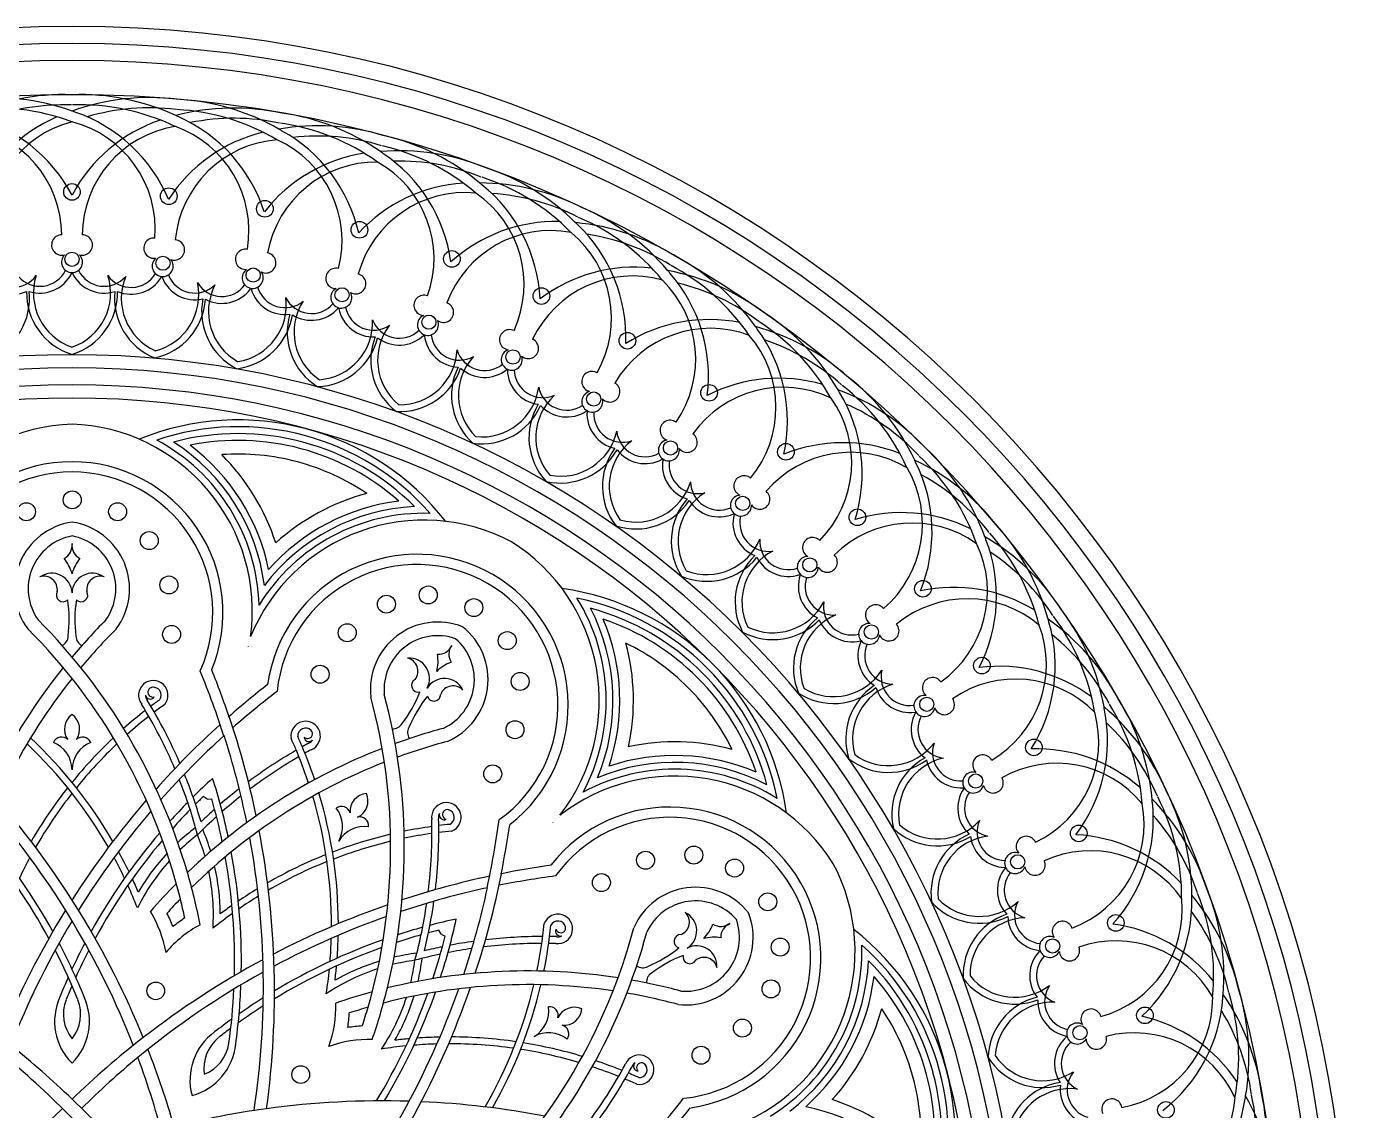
# Model space of a CAD drawing. Header units: millimetres. Extents: x 667 to 4200, y 451 to 2764.
# Drawn here: x 2432 to 2950, y 2317 to 2741 of the extents above; entities that cross this region are included whole.
import ezdxf

# ---------------------------------------------------------------- set-up
doc = ezdxf.new("R2010")
doc.units = ezdxf.units.MM
doc.layers.add('cad-block.com', color=250, linetype='Continuous')

# ---------------------------------------------------------------- blocks, each defined once
blk = doc.blocks.new('deco2_cad-block.com')
at = {"color": 0}
for p, q in [((52.9, 197.43), (51.4, 198.46)), ((52.9, 197.43), (54.72, 197.57)), ((144.53, 144.53), (143.74, 146.17)), ((144.53, 144.53), (146.17, 143.74)), ((0, 79.96), (10.69, 69.59)), ((-3.76, 76.31), (-10.69, 69.59))]:
    blk.add_line(p, q, dxfattribs=at)
for centre, radius in [((-0.01, 435.19), 3.26), ((37.91, 433.54), 3.26), ((75.53, 428.59), 3.26), ((112.59, 420.38), 3.26), ((-0.01, 408.84), 2.78), ((35.61, 407.29), 2.78), ((148.79, 408.97), 3.26), ((70.96, 402.64), 2.78), ((105.77, 394.93), 2.78), ((183.85, 394.45), 3.26), ((139.78, 384.21), 2.78), ((217.52, 376.93), 3.26), ((172.72, 370.57), 2.78), ((249.53, 356.54), 3.26), ((204.35, 354.11), 2.78), ((234.42, 334.96), 2.78), ((279.65, 333.44), 3.26), ((0.09, 314.63), 3.52), ((262.71, 313.25), 2.78), ((-17.87, 309.97), 3.52), ((17.87, 309.97), 3.52), ((307.63, 307.8), 3.26), ((30.24, 298.68), 3.52), ((289, 289.17), 2.78), ((37.95, 281.3), 3.52), ((139.51, 277.38), 3.52), ((333.28, 279.82), 3.26), ((123.15, 273.78), 3.52), ((157.39, 272.43), 3.52), ((39.02, 261.95), 3.52), ((107.79, 262.59), 3.52), ((313.09, 262.89), 2.78), ((170.46, 259.51), 3.52), ((97.18, 246.36), 3.52), ((356.38, 249.72), 3.26), ((175.53, 243.55), 3.52), ((334.8, 234.6), 2.78), ((173.51, 224.64), 3.52), ((376.78, 217.71), 3.26), ((164.77, 207.34), 3.52), ((353.96, 204.53), 2.78), ((394.31, 184.05), 3.26), ((224.64, 173.51), 3.52), ((243.55, 175.53), 3.52), ((259.51, 170.46), 3.52), ((370.43, 172.91), 2.78), ((207.34, 164.77), 3.52), ((272.52, 157.24), 3.52), ((408.84, 148.98), 3.26), ((277.38, 139.51), 3.52), ((384.07, 139.97), 2.78), ((32.79, 122.38), 3.46), ((273.78, 123.15), 3.52), ((420.25, 112.79), 3.26), ((262.59, 107.79), 3.52), ((394.8, 105.97), 2.78), ((246.36, 97.18), 3.52), ((89.59, 89.59), 3.46), ((428.47, 75.73), 3.26)]:
    blk.add_circle(centre, radius, dxfattribs=at)
for centre, radius, start, end in [((0, 0), 500, 0, 180), ((0, 0), 493.32, 0, 180), ((0, 0), 486.63, 0, 180), ((0, 0), 473.26, 0, 180), ((-30.23, 382.49), 89.64, 70.2848, 97.0527), ((-3.21, 383.68), 89.64, 87.9473, 114.7152), ((30.23, 382.5), 89.64, 82.9473, 109.7152), ((3.21, 383.68), 89.64, 65.2848, 92.0527), ((36.63, 381.94), 89.64, 60.2848, 87.0527), ((-30.23, 382.49), 85.63, 69.3599, 97.0527), ((-3.21, 383.68), 85.63, 87.9473, 111.4886), ((-30.25, 382.5), 89.64, 69.4979, 70.2848), ((3.21, 383.68), 85.63, 64.3599, 92.0527), ((-18.57, 408.55), 61.18, 22.8474, 71.2), ((30.23, 382.5), 85.63, 82.9473, 106.4886), ((63.44, 378.41), 89.64, 77.9473, 104.7152), ((36.63, 381.94), 85.63, 59.3599, 87.0527), ((69.76, 377.3), 89.64, 55.2848, 82.0527), ((-54.1, 405.37), 61.18, 27.8474, 76.2), ((18.57, 408.54), 61.18, 113.6027, 157.1526), ((10.83, 420.59), 43.43, 104.4273, 184.5604), ((-10.83, 420.59), 43.43, 355.4396, 75.5727), ((54.1, 405.37), 61.18, 108.6027, 152.1526), ((25.85, 419.94), 43.43, 350.4396, 70.5727), ((3.19, 383.68), 89.64, 64.4979, 65.2848), ((17.09, 408.61), 61.18, 17.8474, 66.2), ((63.44, 378.41), 85.63, 77.9473, 101.4886), ((96.17, 371.45), 89.64, 72.9473, 99.7152), ((69.76, 377.3), 85.63, 54.3599, 82.0527), ((-47.44, 418.04), 43.43, 0.4396, 80.5727), ((47.44, 418.04), 43.43, 99.4273, 179.5604), ((89.21, 399.12), 61.18, 103.6027, 147.1526), ((36.6, 381.95), 89.64, 59.4979, 60.2848), ((52.63, 405.57), 61.18, 12.8474, 61.2), ((96.17, 371.45), 85.63, 72.9473, 96.4886), ((102.37, 369.79), 89.64, 50.2848, 77.0527), ((83.68, 412.32), 43.43, 94.4273, 174.5604), ((62.34, 416.09), 43.43, 345.4396, 65.5727), ((128.16, 361.66), 89.64, 67.9473, 94.7152), ((69.74, 377.31), 89.64, 54.4979, 55.2848), ((102.37, 369.79), 85.63, 49.3599, 77.0527), ((123.64, 389.83), 61.18, 98.6027, 142.1526), ((119.28, 403.47), 43.43, 89.4273, 169.5604), ((98.36, 409.08), 43.43, 340.4396, 60.5727), ((87.77, 399.45), 61.18, 7.8474, 56.2), ((128.16, 361.66), 85.63, 67.9473, 91.4886), ((134.2, 359.46), 85.63, 44.3599, 72.0527), ((134.2, 359.46), 89.64, 45.2848, 72.0527), ((157.14, 377.57), 61.18, 93.6027, 137.1526), ((102.35, 369.8), 89.64, 49.4979, 50.2848), ((159.18, 349.11), 89.64, 62.9473, 89.7152), ((122.23, 390.28), 61.18, 2.8474, 51.2), ((153.98, 391.54), 43.43, 84.4273, 164.5604), ((133.63, 398.95), 43.43, 335.4396, 55.5727), ((159.18, 349.11), 85.63, 62.9473, 86.4886), ((165, 346.4), 85.63, 39.3599, 67.0527), ((165, 346.4), 89.64, 40.2848, 67.0527), ((187.51, 376.63), 43.43, 79.4273, 159.5604), ((189.43, 362.44), 61.18, 88.6027, 132.1526), ((134.18, 359.48), 89.64, 44.4979, 45.2848), ((188.99, 333.92), 89.64, 57.9473, 84.7152), ((155.77, 378.15), 61.18, 357.8474, 46.2), ((-4.04, 414.41), 3.97, 89.5537, 286.3503), ((4.04, 414.41), 3.97, 253.6497, 90.4463), ((32.08, 413.18), 3.97, 84.5537, 281.3503), ((40.13, 412.48), 3.97, 248.6497, 85.4463), ((167.88, 385.79), 43.43, 330.4396, 50.5727), ((188.99, 333.92), 85.63, 57.9473, 81.4886), ((-0.02, 407.7), 4.1, 135.0449, 270.2999), ((0.02, 407.7), 4.1, 269.7001, 44.9551), ((35.5, 406.15), 4.1, 130.0449, 265.2999), ((67.96, 408.82), 3.97, 79.5537, 276.3503), ((75.92, 407.42), 3.97, 243.6497, 80.4463), ((194.55, 330.7), 89.64, 35.2848, 62.0527), ((-12.57, 409.46), 11.19, 220.9422, 333.7824), ((12.57, 409.46), 11.19, 206.2176, 319.0578), ((35.54, 406.15), 4.1, 264.7001, 39.9551), ((70.75, 401.52), 4.1, 125.0449, 260.2999), ((103.32, 401.35), 3.97, 74.5537, 271.3503), ((220.29, 344.56), 61.18, 83.6027, 127.1526), ((164.99, 346.42), 89.64, 39.4979, 40.2848), ((217.36, 316.18), 89.64, 52.9473, 79.7152), ((194.55, 330.7), 85.63, 34.3599, 62.0527), ((-23.15, 409), 13.86, 211.2176, 292.7039), ((-23.15, 409), 11.19, 211.2176, 324.0578), ((-12.57, 409.46), 13.86, 252.2961, 333.7824), ((7.36, 395.67), 22.49, 162.5137, 250.9299), ((-7.36, 395.68), 22.49, 289.0701, 17.4863), ((12.57, 409.46), 13.86, 206.2176, 287.7039), ((23.15, 409.01), 11.19, 215.9422, 328.7824), ((23.15, 409.01), 13.86, 247.2961, 328.7824), ((41.81, 393.53), 22.49, 157.5137, 245.9299), ((27.14, 394.82), 22.49, 284.0701, 12.4863), ((48.2, 406.81), 13.86, 201.2176, 282.7039), ((48.2, 406.81), 11.19, 201.2176, 314.0578), ((58.7, 405.43), 11.19, 210.9422, 323.7824), ((75.93, 388.39), 22.49, 152.5137, 240.9299), ((70.79, 401.51), 4.1, 259.7001, 34.9551), ((111.12, 399.25), 3.97, 238.6497, 75.4463), ((219.61, 358.86), 43.43, 74.4273, 154.5604), ((200.85, 369.7), 43.43, 325.4396, 45.5727), ((188.12, 363.14), 61.18, 352.8474, 41.2), ((217.36, 316.18), 85.63, 52.9473, 76.4886), ((-41.81, 393.53), 25.17, 291.9784, 6.2251), ((7.36, 395.67), 25.17, 178.7749, 253.0216), ((-7.36, 395.68), 25.17, 286.9784, 1.2251), ((41.81, 393.53), 25.17, 173.7749, 248.0216), ((58.7, 405.43), 13.86, 242.2961, 323.7824), ((61.44, 390.96), 22.49, 279.0701, 7.4863), ((83.46, 401.07), 13.86, 196.2176, 277.7039), ((83.46, 401.07), 11.19, 196.2176, 309.0578), ((93.8, 398.78), 11.19, 205.9422, 318.7824), ((105.46, 393.83), 4.1, 120.0449, 255.2999), ((105.51, 393.81), 4.1, 254.7001, 29.9551), ((137.89, 390.82), 3.97, 69.5537, 266.3503), ((27.14, 394.82), 25.17, 281.9784, 356.2251), ((75.93, 388.39), 25.17, 168.7749, 243.0216), ((93.8, 398.78), 13.86, 237.2961, 318.7824), ((109.48, 380.3), 22.49, 147.5137, 235.9299), ((118.09, 392.27), 13.86, 191.2176, 272.7039), ((118.09, 392.27), 11.19, 191.2176, 304.0578), ((145.49, 388.05), 3.97, 233.6497, 70.4463), ((61.44, 390.96), 25.17, 276.9784, 351.2251), ((109.48, 380.3), 25.17, 163.7749, 238.0216), ((95.26, 384.12), 22.49, 274.0701, 2.4863), ((128.18, 389.09), 11.19, 200.9422, 313.7824), ((139.38, 383.14), 4.1, 115.0449, 250.2999), ((139.42, 383.12), 4.1, 249.7001, 24.9551), ((249.47, 324.05), 61.18, 78.6027, 122.1526), ((222.62, 312.49), 85.63, 29.3599, 57.0527), ((222.62, 312.49), 89.64, 30.2848, 57.0527), ((95.26, 384.12), 25.17, 271.9784, 346.2251), ((142.2, 369.31), 25.17, 158.7749, 233.0216), ((142.2, 369.31), 22.49, 142.5137, 230.9299), ((128.18, 389.09), 13.86, 232.2961, 313.7824), ((151.81, 380.49), 13.86, 186.2176, 267.7039), ((151.81, 380.49), 11.19, 186.2176, 299.0578), ((171.42, 377.32), 3.97, 64.5537, 261.3503), ((250.04, 338.36), 43.43, 69.4273, 149.5604), ((232.3, 350.79), 43.43, 320.4396, 40.5727), ((194.54, 330.72), 89.64, 34.4979, 35.2848), ((244.08, 296.03), 89.64, 47.9473, 74.7152), ((219.05, 345.36), 61.18, 347.8474, 36.2), ((128.37, 374.36), 22.49, 269.0701, 357.4863), ((161.6, 376.44), 11.19, 195.9422, 308.7824), ((172.23, 369.54), 4.1, 110.0449, 245.2999), ((178.74, 373.9), 3.97, 228.6497, 65.4463), ((244.08, 296.03), 85.63, 47.9473, 71.4886), ((0, 0), 371.46, 0, 180), ((173.83, 355.52), 22.49, 137.5137, 225.9299), ((172.26, 369.52), 4.1, 244.7001, 19.9551), ((0, 0), 366.31, 0, 180), ((128.37, 374.36), 25.17, 266.9784, 341.2251), ((173.83, 355.52), 25.17, 153.7749, 228.0216), ((161.6, 376.44), 13.86, 227.2961, 308.7824), ((184.39, 365.82), 13.86, 181.2176, 262.7039), ((184.39, 365.82), 11.19, 181.2176, 294.0578), ((203.64, 360.94), 3.97, 59.5537, 256.3503), ((249, 291.91), 89.64, 25.2848, 52.0527), ((0, 0), 359.63, 0, 180), ((160.49, 361.75), 22.49, 264.0701, 352.4863), ((193.78, 360.93), 11.19, 190.9422, 303.7824), ((210.64, 356.9), 3.97, 223.6497, 60.4463), ((278.56, 315.28), 43.43, 64.4273, 144.5604), ((276.75, 301.08), 61.18, 73.6027, 117.1526), ((222.61, 312.51), 89.64, 29.4979, 30.2848), ((268.94, 273.64), 89.64, 42.9473, 69.7152), ((249, 291.91), 85.63, 24.3599, 52.0527), ((0, 0), 354.48, 0, 180), ((204.15, 339.02), 22.49, 132.5137, 220.9299), ((203.77, 353.12), 4.1, 105.0449, 240.2999), ((203.8, 353.1), 4.1, 239.7001, 14.9551), ((261.97, 329.21), 43.43, 315.4396, 35.5727), ((248.3, 324.96), 61.18, 342.8474, 31.2), ((268.94, 273.64), 85.63, 42.9473, 66.4886), ((160.49, 361.75), 25.17, 261.9784, 336.2251), ((204.15, 339.02), 25.17, 148.7749, 223.0216), ((193.78, 360.93), 13.86, 222.2961, 303.7824), ((215.56, 348.36), 13.86, 176.2176, 257.7039), ((215.56, 348.36), 11.19, 176.2176, 289.0578), ((2.7, 271.03), 73.33, 92.108, 187.7894), ((-2.7, 271.03), 73.33, 352.2106, 87.892), ((65.02, 243.32), 102.62, 74.8932, 112.1379), ((65.02, 243.32), 99.95, 74.8932, 108.5845), ((65.36, 243.23), 102.62, 37.8584, 75.1031), ((234.31, 341.83), 3.97, 54.5537, 251.3503), ((-2.68, 271.03), 76.01, 1.8219, 61.8599), ((65.02, 243.32), 97.27, 74.8932, 105.0314), ((-2.68, 271.03), 78.68, 7.3789, 57.3291), ((65.02, 243.32), 94.6, 74.8932, 101.4514), ((65.36, 243.23), 97.27, 44.9649, 75.1031), ((65.36, 243.23), 99.95, 41.4119, 75.1031), ((191.4, 346.39), 22.49, 259.0701, 347.4863), ((232.91, 319.94), 22.49, 127.5137, 215.9299), ((224.49, 342.67), 11.19, 185.9422, 298.7824), ((233.76, 334.03), 4.1, 100.0449, 235.2999), ((240.93, 337.19), 3.97, 218.6497, 55.4463), ((301.93, 275.82), 61.18, 68.6027, 112.1526), ((-2.68, 271.03), 81.35, 11.5813, 53.0363), ((65.02, 243.32), 89.25, 74.8932, 94.1091), ((-2.68, 271.03), 86.7, 17.9497, 45.0018), ((65.36, 243.23), 94.6, 48.5449, 75.1031), ((191.4, 346.39), 25.17, 256.9784, 331.2251), ((232.91, 319.94), 25.17, 143.7749, 218.0216), ((224.49, 342.67), 13.86, 217.2961, 298.7824), ((233.79, 334), 4.1, 234.7001, 9.9551), ((304.97, 289.81), 43.43, 59.4273, 139.5604), ((273.48, 269.1), 85.63, 19.3599, 47.0527), ((273.48, 269.1), 89.64, 20.2848, 47.0527), ((-0.01, 270.42), 59.13, 89.9891, 202.0956), ((0.01, 270.42), 59.13, 337.9044, 90.0109), ((65.36, 243.23), 89.25, 55.8873, 75.1031), ((245.08, 328.25), 13.86, 171.2176, 252.7039), ((245.08, 328.25), 11.19, 171.2176, 284.0578), ((289.66, 305.13), 43.43, 310.4396, 30.5727), ((248.99, 291.93), 89.64, 24.4979, 25.2848), ((291.76, 249.16), 89.64, 37.9473, 64.7152), ((275.67, 302.09), 61.18, 337.8474, 26.2), ((-0.01, 270.42), 55.12, 89.9891, 204.323), ((0.01, 270.42), 55.12, 335.677, 90.0109), ((220.85, 328.39), 22.49, 254.0701, 342.4863), ((253.49, 321.81), 11.19, 180.9422, 293.7824), ((263.2, 320.11), 3.97, 49.5537, 246.3503), ((291.76, 249.16), 85.63, 37.9473, 61.4886), ((137.85, 233.37), 86.7, 104.9945, 132.0467), ((259.89, 298.43), 22.49, 122.5137, 210.9299), ((261.97, 312.39), 4.1, 95.0449, 230.2999), ((269.39, 314.91), 3.97, 213.6497, 50.4463), ((137.85, 233.37), 78.68, 92.6673, 142.6174), ((137.85, 233.37), 81.35, 96.9601, 138.415), ((220.85, 328.39), 25.17, 251.9784, 326.2251), ((259.89, 298.43), 25.17, 138.7749, 213.0216), ((253.49, 321.81), 13.86, 212.2961, 293.7824), ((262, 312.36), 4.1, 229.7001, 4.9551), ((3.87, 279.82), 26.39, 98.4268, 216.4524), ((-3.87, 279.82), 26.39, 323.5476, 81.5732), ((137.85, 233.37), 73.33, 62.108, 157.7894), ((137.85, 233.37), 76.01, 88.1365, 148.1745), ((272.75, 305.64), 13.86, 166.2176, 247.7039), ((272.75, 305.64), 11.19, 166.2176, 279.0578), ((329.06, 262.13), 43.43, 54.4273, 134.5604), ((324.81, 248.46), 61.18, 63.6027, 107.1526), ((3.87, 279.82), 21.04, 100.5905, 215.4246), ((-3.87, 279.82), 21.04, 324.5754, 79.4095), ((295.88, 244.24), 85.63, 14.3599, 42.0527), ((295.88, 244.24), 89.64, 15.2848, 42.0527), ((-5.67, 296.78), 5.71, 296.4722, 7.2481), ((5.67, 296.78), 5.71, 172.7519, 243.5278), ((133.18, 236.07), 73.33, 322.2106, 57.892), ((248.62, 307.9), 22.49, 249.0701, 337.4863), ((280.56, 298.49), 11.19, 175.9422, 288.7824), ((290.08, 295.95), 3.97, 44.5537, 241.3503), ((315.14, 278.73), 43.43, 305.4396, 25.5727), ((300.93, 276.91), 61.18, 332.8474, 21.2), ((273.47, 269.12), 89.64, 19.4979, 20.2848), ((312.35, 222.79), 89.64, 32.9473, 59.7152), ((-15.27, 281.5), 15.84, 15.4328, 39.9233), ((15.27, 281.5), 15.84, 140.0767, 164.5672), ((135.2, 234.19), 59.13, 59.9891, 172.0956), ((248.62, 307.9), 25.17, 246.9784, 321.2251), ((284.9, 274.65), 25.17, 133.7749, 208.0216), ((284.9, 274.65), 22.49, 117.5137, 205.9299), ((280.56, 298.49), 13.86, 207.2961, 288.7824), ((288.18, 288.37), 4.1, 90.0449, 225.2999), ((295.8, 290.24), 3.97, 208.6497, 45.4463), ((312.35, 222.79), 85.63, 32.9473, 56.4886), ((-7.96, 277.94), 7.96, 1.7213, 124.4948), ((7.96, 277.94), 7.96, 55.5052, 178.2787), ((135.2, 234.19), 55.12, 59.9891, 174.323), ((135.22, 234.18), 59.13, 307.9044, 60.0109), ((298.34, 280.71), 13.86, 161.2176, 242.7039), ((288.21, 288.34), 4.1, 224.7001, 359.9551), ((-10.97, 279.51), 5.23, 351.8888, 107.4766), ((10.97, 279.51), 5.23, 72.5234, 188.1112), ((135.22, 234.18), 55.12, 305.677, 60.0109), ((177.97, 178.21), 102.62, 44.8932, 82.1379), ((298.34, 280.71), 11.19, 161.2176, 274.0578), ((345.21, 219.21), 61.18, 58.6027, 102.1526), ((-3.51, 277.4), 2.66, 148.8191, 313.3476), ((-51.23, 267.79), 50.13, 352.5182, 8.8067), ((51.23, 267.79), 50.13, 171.1933, 187.4818), ((3.51, 277.4), 2.66, 226.6524, 31.1809), ((133.2, 236.06), 76.01, 331.8219, 31.8599), ((177.97, 178.21), 99.95, 44.8932, 78.5845), ((274.5, 285.06), 22.49, 244.0701, 332.4863), ((305.49, 272.91), 11.19, 170.9422, 283.7824), ((350.64, 232.45), 43.43, 49.4273, 129.5604), ((133.2, 236.06), 78.68, 337.3789, 27.3291), ((177.97, 178.21), 97.27, 44.8932, 75.0314), ((307.74, 248.77), 22.49, 112.5137, 200.9299), ((314.76, 269.55), 3.97, 39.5537, 236.3503), ((316.03, 217.53), 89.64, 10.2848, 37.0527), ((-177.22, 103.95), 226.31, 13.9243, 45.0602), ((-177.22, 103.95), 231.66, 16.2342, 44.9545), ((177.22, 103.95), 231.66, 135.0455, 139.9061), ((177.22, 103.95), 226.31, 134.9398, 140.1567), ((143.26, 240.4), 26.39, 68.4268, 186.4524), ((136.56, 244.26), 26.39, 293.5476, 51.5732), ((133.2, 236.06), 81.35, 341.5813, 23.0363), ((177.97, 178.21), 94.6, 44.8932, 71.4514), ((274.5, 285.06), 25.17, 241.9784, 316.2251), ((307.74, 248.77), 25.17, 128.7749, 203.0216), ((305.49, 272.91), 13.86, 202.2961, 283.7824), ((312.21, 262.16), 4.1, 85.0449, 220.2999), ((319.96, 263.36), 3.97, 203.6497, 40.4463), ((338.22, 250.2), 43.43, 300.4396, 20.5727), ((323.91, 249.64), 61.18, 327.8474, 16.2), ((295.87, 244.26), 89.64, 14.4979, 15.2848), ((330.57, 194.72), 89.64, 27.9473, 54.7152), ((316.03, 217.53), 85.63, 9.3599, 37.0527), ((-5.68, 261.34), 4.16, 296.0878, 359.0015), ((5.68, 261.34), 4.16, 180.9985, 243.9122), ((143.26, 240.4), 21.04, 70.5905, 185.4246), ((136.56, 244.26), 21.04, 294.5754, 49.4095), ((321.66, 253.65), 13.86, 156.2176, 237.7039), ((312.24, 262.13), 4.1, 219.7001, 354.9551), ((330.57, 194.72), 85.63, 27.9473, 51.4886), ((135.69, 253.99), 66.82, 177.1398, 177.1996), ((127.53, 251.42), 15.84, 345.4328, 9.9233), ((143.48, 259.85), 5.71, 266.4722, 337.2481), ((153.3, 254.19), 5.71, 142.7519, 213.5278), ((133.2, 236.06), 86.7, 347.9497, 15.0018), ((177.97, 178.21), 89.25, 44.8932, 64.1091), ((321.66, 253.65), 11.19, 156.2176, 269.0578), ((177.22, 103.95), 231.66, 141.2517, 163.7658), ((130.26, 247.55), 5.23, 321.8888, 77.4766), ((132.08, 244.68), 7.96, 331.7213, 94.4948), ((153.97, 236.15), 15.84, 110.0767, 134.5672), ((178.22, 177.96), 99.95, 11.4119, 45.1031), ((178.22, 177.96), 102.62, 7.8584, 45.1031), ((362.99, 188.29), 61.18, 53.6027, 97.1526), ((177.22, 103.95), 226.31, 141.5421, 164.4969), ((31.83, 238.14), 5.77, 321.2808, 217.9575), ((-247.55, 124.64), 322.13, 17.5997, 22.4351), ((-259, 122.55), 337.92, 18.4663, 21.7976), ((135.65, 241.99), 2.66, 118.8191, 283.3476), ((145.86, 236.73), 7.96, 25.5052, 148.2787), ((178.22, 177.96), 94.6, 18.5449, 45.1031), ((178.22, 177.96), 97.27, 14.9649, 45.1031), ((298.28, 260.06), 22.49, 239.0701, 327.4863), ((328.1, 245.25), 11.19, 165.9422, 278.7824), ((337.05, 241.09), 3.97, 34.5537, 231.3503), ((369.55, 201.01), 43.43, 44.4273, 124.5604), ((31.64, 239.31), 1.92, 90.4216, 285.3687), ((31.83, 238.14), 3.1, 327.0452, 104.2849), ((284.87, -23.8), 337.92, 128.0424, 131.36), ((276.03, -16.24), 322.13, 127.4049, 131.3919), ((-101.5, 178.63), 231.66, 346.2342, 14.9545), ((89.53, 257.53), 50.13, 322.5182, 338.8067), ((141.74, 238.48), 2.66, 196.6524, 1.1809), ((149.25, 236.58), 5.23, 42.5234, 158.1112), ((178.22, 177.96), 89.25, 25.8873, 45.1031), ((298.28, 260.06), 25.17, 236.9784, 311.2251), ((328.24, 221.01), 25.17, 123.7749, 198.0216), ((328.24, 221.01), 22.49, 107.5137, 195.9299), ((328.1, 245.25), 13.86, 197.2961, 278.7824), ((-138.22, 133.44), 193.96, 23.0385, 31.4331), ((31.83, 238.14), 3.1, 180, 220.335), ((30.58, 238.51), 1.89, 191.4505, 326.0591), ((-138.22, 133.44), 196.64, 23.3702, 31.4846), ((139.42, 90.46), 179.83, 125.7239, 127.1351), ((139.42, 90.46), 177.15, 125.5874, 127.2387), ((-101.5, 178.63), 226.31, 343.9243, 15.0602), ((178.26, 206.3), 50.13, 141.1933, 157.4818), ((333.86, 233.95), 4.1, 80.0449, 215.2999), ((333.88, 233.92), 4.1, 214.7001, 349.9551), ((341.68, 234.47), 3.97, 198.6497, 35.4463), ((316.03, 217.55), 89.64, 9.4979, 10.2848), ((346.27, 165.17), 89.64, 22.9473, 49.7152), ((333.78, 189.16), 85.63, 4.3599, 32.0527), ((333.78, 189.16), 89.64, 5.2848, 32.0527), ((4.15, 224.82), 7.12, 125.6938, 214.6943), ((-4.15, 224.82), 7.12, 325.3057, 54.3062), ((139.42, 90.46), 179.83, 127.9932, 131.5151), ((139.42, 90.46), 177.15, 128.1115, 131.6726), ((284.87, -23.8), 337.92, 131.36, 131.3861), ((284.87, -23.8), 337.92, 131.36, 131.3861), ((-258.61, 121.82), 337.92, 11.7945, 18.64), ((91.51, 222.15), 5.77, 292.0425, 188.7192), ((342.53, 224.65), 13.86, 151.2176, 232.7039), ((342.53, 224.65), 11.19, 151.2176, 264.0578), ((358.73, 219.78), 43.43, 295.4396, 15.5727), ((344.42, 220.46), 61.18, 322.8474, 11.2), ((284.87, -23.8), 337.92, 132.174, 138.2055), ((91.51, 222.15), 3.1, 45.7151, 182.9548), ((92.25, 223.07), 1.92, 224.6313, 59.5784), ((125.75, 229.16), 4.16, 266.0878, 329.0015), ((205.45, 1.41), 231.66, 105.0455, 109.9061), ((135.59, 223.48), 4.16, 150.9985, 213.9122), ((346.27, 165.17), 85.63, 22.9473, 46.4886), ((-139.42, 90.46), 177.15, 29.8284, 46.5603), ((-139.42, 90.46), 179.83, 30.1918, 46.7492), ((-4.12, 218.26), 3.49, 46.1057, 156.0233), ((-11.67, 208.85), 11.67, 0.5056, 68.0494), ((139.42, 90.46), 179.83, 133.2508, 140.8322), ((11.67, 208.85), 11.67, 111.9506, 179.4944), ((4.12, 218.26), 3.49, 23.9767, 133.8943), ((139.42, 90.46), 177.15, 133.4397, 141.0177), ((276.03, -16.24), 322.13, 132.2183, 138.4873), ((-247.17, 123.95), 322.13, 11.5127, 17.7817), ((-75.51, 148.05), 177.15, 18.3274, 24.4126), ((-75.51, 148.05), 179.83, 18.4849, 24.2761), ((186.42, 46.45), 196.64, 118.5154, 119.3016), ((92.77, 221.85), 1.89, 183.9409, 318.5495), ((91.51, 222.15), 3.1, 289.665, 330), ((205.45, 1.41), 226.31, 104.9398, 110.1567), ((236.07, 133.18), 86.7, 74.9945, 102.0467), ((319.8, 233.07), 22.49, 234.0701, 322.4863), ((348.22, 215.72), 11.19, 160.9422, 273.7824), ((205.45, 1.41), 231.66, 111.2517, 133.7658), ((186.42, 46.45), 196.64, 120.0863, 126.6298), ((186.42, 46.45), 193.96, 120.194, 126.9615), ((186.42, 46.45), 193.96, 118.5669, 119.3967), ((236.07, 133.18), 81.35, 66.9601, 108.415), ((319.8, 233.07), 25.17, 231.9784, 306.2251), ((346.24, 191.56), 25.17, 118.7749, 193.0216), ((346.24, 191.56), 22.49, 102.5137, 190.9299), ((348.22, 215.72), 13.86, 192.2961, 273.7824), ((356.76, 210.8), 3.97, 29.5537, 226.3503), ((378.01, 155.94), 61.18, 48.6027, 92.1526), ((-138.22, 133.44), 196.64, 16.2828, 22.0467), ((205.45, 1.41), 226.31, 111.5421, 134.4969), ((236.07, 133.18), 76.01, 58.1365, 118.1745), ((236.07, 133.18), 78.68, 62.6673, 112.6174), ((352.96, 203.97), 4.1, 75.0449, 210.2999), ((385.65, 168.04), 43.43, 39.4273, 119.5604), ((-138.22, 133.44), 193.96, 14.9576, 21.6898), ((212.23, 31.96), 234.17, 132.154, 134.7391), ((-167.82, 133.8), 234.17, 12.0472, 17.846), ((236.07, 133.18), 73.33, 32.108, 127.7894), ((352.99, 203.93), 4.1, 209.7001, 344.9551), ((360.8, 203.81), 3.97, 193.6497, 30.4463), ((-284.87, -23.8), 337.92, 22.2433, 40.801), ((139.42, 90.46), 179.83, 141.7038, 149.8082), ((139.42, 90.46), 177.15, 141.9062, 150.1716), ((284.87, -23.8), 337.92, 139.199, 147.4614), ((212.23, 31.96), 231.49, 134.0098, 135.0611), ((-167.82, 133.8), 231.49, 11.7119, 15.9902), ((186.42, 46.45), 196.64, 127.9533, 130.7408), ((186.42, 46.45), 193.96, 128.3102, 131.124), ((-75.51, 148.05), 177.15, 359.8284, 16.5603), ((-75.51, 148.05), 179.83, 0.1918, 16.7492), ((116.01, 192.63), 7.12, 95.6938, 184.6943), ((108.81, 196.78), 7.12, 295.3057, 24.3062), ((360.79, 193.95), 13.86, 146.2176, 227.7039), ((360.79, 193.95), 11.19, 146.2176, 259.0578), ((333.77, 189.18), 89.64, 4.4979, 5.2848), ((359.33, 134.37), 89.64, 17.9473, 44.7152), ((348.98, 159.35), 85.63, 359.3599, 27.0527), ((348.98, 159.35), 89.64, 0.2848, 27.0527), ((-276.03, -16.24), 322.13, 21.3512, 40.4582), ((276.03, -16.24), 322.13, 139.5418, 148.1097), ((212.23, 31.96), 234.17, 135.4672, 137.9528), ((212.23, 31.96), 231.49, 135.8054, 138.2881), ((186.42, 46.45), 196.64, 131.6082, 133.7172), ((105.56, 191.08), 3.49, 16.1057, 126.0233), ((94.32, 186.7), 11.67, 330.5056, 38.0494), ((146.63, 190.32), 5.77, 291.2808, 187.9575), ((146.63, 190.32), 3.1, 150, 190.335), ((145.74, 191.27), 1.89, 161.4505, 296.0591), ((147.05, 191.43), 1.92, 60.4216, 255.3687), ((146.63, 190.32), 3.1, 297.0452, 74.2849), ((234.18, 135.22), 59.13, 29.9891, 142.0956), ((376.5, 187.68), 43.43, 290.4396, 10.5727), ((362.32, 189.61), 61.18, 317.8474, 6.2), ((186.42, 46.45), 193.96, 132.0121, 135.0424), ((114.53, 175.04), 11.67, 81.9506, 149.4944), ((112.7, 186.96), 3.49, 353.9767, 103.8943), ((165.97, 8.63), 179.83, 97.9932, 101.5151), ((-52.98, 184.67), 193.96, 353.0385, 1.4331), ((-52.98, 184.67), 196.64, 353.3702, 1.4846), ((165.97, 8.63), 179.83, 95.7239, 97.1351), ((-152.07, 231.72), 322.13, 347.5997, 352.4351), ((-163.03, 235.63), 337.92, 348.4663, 351.7976), ((244.5, 152.12), 66.82, 147.1398, 147.1996), ((234.18, 135.22), 55.12, 29.9891, 144.323), ((338.89, 204.32), 22.49, 229.0701, 317.4863), ((365.68, 184.56), 11.19, 155.9422, 268.7824), ((359.33, 134.37), 85.63, 17.9473, 41.4886), ((-212.23, 31.96), 231.49, 28.6365, 40.2034), ((-212.23, 31.96), 234.17, 29.0372, 40.5714), ((212.23, 31.96), 234.17, 139.4286, 150.9628), ((212.23, 31.96), 231.49, 139.7966, 151.3635), ((100.1, 117.68), 85.9, 127.0042, 133.065), ((100.1, 117.68), 83.23, 127.7356, 133.893), ((-27.85, 151.97), 83.23, 16.107, 22.2644), ((-27.85, 151.97), 85.9, 16.935, 22.9958), ((-247.17, 123.95), 322.13, 351.3512, 10.4582), ((-258.61, 121.82), 337.92, 352.2433, 10.801), ((165.97, 8.63), 179.83, 103.2508, 110.8322), ((165.97, 8.63), 177.15, 98.1115, 101.6726), ((165.97, 8.63), 177.15, 95.5874, 97.2387), ((338.89, 204.32), 25.17, 226.9784, 301.2251), ((361.61, 160.66), 25.17, 113.7749, 188.0216), ((361.61, 160.66), 22.49, 97.5137, 185.9299), ((365.68, 184.56), 13.86, 187.2961, 268.7824), ((373.77, 178.91), 3.97, 24.5537, 221.3503), ((390.15, 122.4), 61.18, 43.6027, 87.1526), ((-139.42, 90.46), 179.83, 25.8949, 28.7426), ((100.1, 117.68), 85.9, 137.0376, 149.6627), ((-167.82, 133.8), 234.17, 359.0372, 10.5714), ((165.97, 8.63), 177.15, 103.4397, 111.0177), ((369.39, 172.43), 4.1, 70.0449, 205.2999), ((398.82, 133.8), 43.43, 34.4273, 114.5604), ((139.42, 90.46), 177.15, 151.6553, 154.5788), ((-139.42, 90.46), 177.15, 25.4212, 28.3447), ((100.1, 117.68), 83.23, 138.0545, 153.4919), ((-27.85, 151.97), 85.9, 0.3373, 12.9624), ((-167.82, 133.8), 231.49, 358.6365, 10.2034), ((165.97, 8.63), 179.83, 111.7038, 119.8082), ((165.97, 8.63), 177.15, 111.9062, 120.1716), ((234.81, -163.05), 337.92, 98.0424, 101.36), ((233.37, 137.85), 73.33, 292.2106, 27.892), ((369.4, 172.4), 4.1, 204.7001, 339.9551), ((377.18, 171.59), 3.97, 188.6497, 25.4463), ((-139.42, 90.46), 179.83, 23.1179, 24.9213), ((-177.22, 103.95), 231.66, 11.0331, 16.2342), ((-27.85, 151.97), 83.23, 356.5081, 11.9455), ((234.81, -163.05), 337.92, 102.174, 108.2055), ((-163.05, 234.81), 337.92, 341.7945, 348.64), ((230.93, -152.08), 322.13, 97.4049, 101.3919), ((234.81, -163.05), 337.92, 101.36, 101.3861), ((234.81, -163.05), 337.92, 101.36, 101.3861), ((376.31, 161.77), 13.86, 141.2176, 222.7039), ((376.31, 161.77), 11.19, 141.2176, 254.0578), ((-139.42, 90.46), 177.15, 21.3042, 24.4206), ((205.45, 1.41), 231.66, 135.273, 138.9669), ((165.97, 8.63), 179.83, 121.2574, 124.1051), ((230.93, -152.08), 322.13, 102.2183, 108.4873), ((-152.08, 230.93), 322.13, 341.5127, 347.7817), ((244.26, 136.56), 26.39, 38.4268, 156.4524), ((234.19, 135.2), 55.12, 275.677, 30.0109), ((234.19, 135.2), 59.13, 277.9044, 30.0109), ((361.53, 128.33), 89.64, 355.2848, 22.0527), ((205.45, 1.41), 226.31, 136.0757, 138.0214), ((-177.22, 103.95), 226.31, 11.9786, 13.9243), ((165.97, 8.63), 179.83, 125.0787, 126.8821), ((165.97, 8.63), 177.15, 121.6553, 124.5788), ((234.81, -163.05), 337.92, 109.199, 117.4614), ((-52.98, 184.67), 193.96, 344.9576, 351.6898), ((-52.98, 184.67), 196.64, 346.2828, 352.0467), ((244.26, 136.56), 21.04, 40.5905, 155.4246), ((355.39, 174.01), 25.17, 221.9784, 296.2251), ((355.39, 174.01), 22.49, 224.0701, 312.4863), ((380.36, 151.99), 11.19, 150.9422, 263.7824), ((391.42, 154.16), 43.43, 285.4396, 5.5727), ((377.45, 157.31), 61.18, 312.8474, 1.2), ((348.98, 159.38), 89.64, 359.4979, 0.2848), ((369.66, 102.54), 89.64, 12.9473, 39.7152), ((361.53, 128.33), 85.63, 354.3599, 22.0527), ((284.87, -23.8), 337.92, 148.2651, 157.7567), ((-10.62, 128.5), 48.29, 10.6848, 31.1664), ((-10.62, 128.5), 53.63, 20.773, 26.9115), ((73.45, 105.98), 53.63, 123.0885, 129.227), ((165.97, 8.63), 177.15, 125.5794, 128.6958), ((230.93, -152.08), 322.13, 109.5418, 118.1097), ((199.78, -78.44), 234.17, 102.154, 104.7391), ((-78.44, 199.78), 234.17, 342.0472, 347.846), ((190.32, 146.63), 5.77, 262.0425, 158.7192), ((240.4, 143.26), 26.39, 263.5476, 21.5732), ((240.4, 143.26), 21.04, 264.5754, 19.4095), ((236.58, 149.25), 5.23, 291.8888, 47.4766), ((236.73, 145.86), 7.96, 301.7213, 64.4948), ((374.22, 128.54), 25.17, 108.7749, 183.0216), ((374.22, 128.54), 22.49, 92.5137, 180.9299), ((380.36, 151.99), 13.86, 182.2961, 263.7824), ((369.66, 102.54), 85.63, 12.9473, 36.4886), ((276.03, -16.24), 322.13, 148.9691, 159.5521), ((73.45, 105.98), 48.29, 118.8336, 139.3152), ((199.78, -78.44), 234.17, 105.4672, 107.9528), ((199.78, -78.44), 231.49, 104.0098, 105.0611), ((1.41, 205.45), 226.31, 313.9243, 345.0602), ((1.41, 205.45), 231.66, 316.2342, 344.9545), ((8.63, 165.97), 177.15, 348.3274, 354.4126), ((8.63, 165.97), 179.83, 348.4849, 354.2761), ((190.32, 146.63), 3.1, 15.7151, 152.9548), ((191.27, 145.74), 1.89, 153.9409, 288.5495), ((191.43, 147.05), 1.92, 194.6313, 29.5784), ((236.15, 153.97), 15.84, 315.4328, 339.9233), ((254.19, 153.3), 5.71, 236.4722, 307.2481), ((259.85, 143.48), 5.71, 112.7519, 183.5278), ((243.23, 65.35), 102.62, 14.8932, 52.1379), ((387.93, 145.66), 3.97, 19.5537, 216.3503), ((399.32, 87.94), 61.18, 38.6027, 82.1526), ((-212.23, 31.96), 234.17, 22.0807, 27.7804), ((212.23, 31.96), 234.17, 152.2196, 155.0045), ((199.78, -78.44), 234.17, 109.4286, 120.9628), ((-75.51, 148.05), 177.15, 355.4212, 358.3447), ((-75.51, 148.05), 179.83, 355.8949, 358.7426), ((199.78, -78.44), 231.49, 105.8054, 108.2881), ((-78.44, 199.78), 231.49, 341.7119, 345.9902), ((184.67, -52.98), 196.64, 97.9533, 100.7408), ((184.67, -52.98), 193.96, 90.194, 96.9615), ((184.67, -52.98), 196.64, 90.0863, 96.6298), ((184.67, -52.98), 193.96, 88.5669, 89.3967), ((184.67, -52.98), 196.64, 88.5154, 89.3016), ((190.32, 146.63), 3.1, 259.665, 300), ((238.48, 141.74), 2.66, 88.8191, 253.3476), ((244.68, 132.08), 7.96, 355.5052, 118.2787), ((251.42, 127.53), 15.84, 80.0767, 104.5672), ((233.38, 137.84), 76.01, 301.8219, 1.8599), ((243.23, 65.35), 99.95, 14.8932, 48.5845), ((383, 139.59), 4.1, 65.0449, 200.2999), ((408.95, 98.53), 43.43, 29.4273, 109.5604), ((-212.23, 31.96), 231.49, 22.0807, 27.3452), ((212.23, 31.96), 231.49, 152.6548, 155.5709), ((199.78, -78.44), 231.49, 109.7966, 121.3635), ((145.53, 51.86), 85.9, 97.0042, 103.065), ((184.67, -52.98), 193.96, 102.0121, 105.0424), ((51.86, 145.53), 85.9, 346.935, 352.9958), ((184.67, -52.98), 196.64, 101.6082, 103.7172), ((184.67, -52.98), 193.96, 98.3102, 101.124), ((206.3, 178.26), 50.13, 292.5182, 308.8067), ((257.53, 89.53), 50.13, 111.1933, 127.4818), ((241.99, 135.65), 2.66, 166.6524, 331.1809), ((247.55, 130.26), 5.23, 12.5234, 128.1112), ((388.96, 128.36), 13.86, 136.2176, 217.7039), ((388.96, 128.36), 11.19, 136.2176, 249.0578), ((383.01, 139.55), 4.1, 199.7001, 334.9551), ((390.69, 138.07), 3.97, 183.6497, 20.4463), ((230.93, -152.08), 322.13, 118.9691, 129.5521), ((234.81, -163.05), 337.92, 118.2651, 127.7567), ((145.53, 51.86), 83.23, 108.0545, 123.4919), ((-75.51, 148.05), 177.15, 351.3042, 354.4206), ((145.53, 51.86), 85.9, 107.0376, 119.6627), ((-75.51, 148.05), 179.83, 353.1179, 354.9213), ((178.63, -101.5), 231.66, 81.2517, 103.7658), ((145.53, 51.86), 83.23, 97.7356, 103.893), ((51.86, 145.53), 83.23, 346.107, 352.2644), ((223.48, 135.59), 4.16, 236.0878, 299.0015), ((233.38, 137.84), 78.68, 307.3789, 357.3291), ((243.23, 65.35), 97.27, 14.8932, 45.0314), ((212.23, 31.96), 234.17, 155.8678, 157.9193), ((212.23, 31.96), 231.49, 156.464, 157.9193), ((-167.82, 133.8), 234.17, 352.0807, 357.7804), ((178.63, -101.5), 226.31, 81.5421, 104.4969), ((8.63, 165.97), 177.15, 329.8284, 346.5603), ((8.63, 165.97), 179.83, 330.1918, 346.7492), ((178.63, -101.5), 231.66, 75.0455, 79.9061), ((229.16, 125.75), 4.16, 120.9985, 183.9122), ((233.38, 137.84), 81.35, 311.5813, 353.0363), ((243.23, 65.35), 94.6, 14.8932, 41.4514), ((369.19, 142.37), 25.17, 216.9784, 291.2251), ((369.19, 142.37), 22.49, 219.0701, 307.4863), ((392.15, 118.26), 11.19, 145.9422, 258.7824), ((16.34, 110.43), 23.16, 155.6226, 225.1352), ((-16.34, 110.43), 23.16, 314.8648, 24.3774), ((-167.82, 133.8), 231.49, 352.0807, 357.3452), ((199.78, -78.44), 234.17, 122.2196, 125.0045), ((-152.08, 230.93), 322.13, 321.3512, 340.4582), ((178.63, -101.5), 231.66, 105.273, 108.9669), ((-163.05, 234.81), 337.92, 322.2433, 340.801), ((-101.5, 178.63), 231.66, 341.0331, 346.2342), ((-78.44, 199.78), 231.49, 328.6365, 340.2034), ((51.86, 145.53), 83.23, 326.5081, 341.9455), ((-78.44, 199.78), 234.17, 329.0372, 340.5714), ((51.86, 145.53), 85.9, 330.3373, 342.9624), ((178.63, -101.5), 226.31, 74.9398, 80.1567), ((383.99, 95.44), 25.17, 103.7749, 178.0216), ((403.35, 119.46), 43.43, 280.4396, 0.5727), ((389.71, 123.82), 61.18, 307.8474, 356.2), ((361.53, 128.36), 89.64, 354.4979, 355.2848), ((377.18, 69.94), 89.64, 7.9473, 34.7152), ((371.33, 96.34), 85.63, 349.3599, 17.0527), ((371.33, 96.34), 89.64, 350.2848, 17.0527), ((12.2, 113.27), 15.57, 158.8574, 218.4118), ((12.2, 113.27), 15.57, 158.8574, 218.4118), ((-12.2, 113.27), 15.57, 321.5882, 21.1426), ((199.78, -78.44), 231.49, 122.6548, 125.5709), ((55.06, 116.6), 48.29, 340.6848, 1.1664), ((178.63, -101.5), 226.31, 106.0757, 108.0214), ((-101.5, 178.63), 226.31, 341.9786, 343.9243), ((175.04, 114.53), 11.67, 300.5056, 8.0494), ((186.96, 112.7), 3.49, 346.1057, 96.0233), ((196.78, 108.81), 7.12, 65.6938, 154.6943), ((192.63, 116.01), 7.12, 265.3057, 354.3062), ((233.38, 137.84), 86.7, 317.9497, 345.0018), ((243.23, 65.35), 89.25, 14.8932, 34.1091), ((383.99, 95.44), 22.49, 87.5137, 175.9299), ((392.15, 118.26), 13.86, 177.2961, 258.7824), ((399.13, 111.3), 3.97, 14.5537, 211.3503), ((377.18, 69.94), 85.63, 7.9473, 31.4886), ((199.78, -78.44), 234.17, 125.8678, 127.9193), ((55.06, 116.6), 53.63, 350.773, 356.9115), ((191.08, 105.56), 3.49, 323.9767, 73.8943), ((393.69, 105.68), 4.1, 60.0449, 195.2999), ((405.45, 52.8), 61.18, 33.6027, 77.1526), ((234.81, -163.05), 337.92, 127.7567, 134.0165), ((69.36, 87.47), 23.16, 125.6226, 195.1352), ((67.2, 91.99), 15.57, 128.8574, 188.4118), ((67.2, 91.99), 15.57, 128.8574, 188.4118), ((199.78, -78.44), 231.49, 126.464, 127.9193), ((116.6, 55.06), 53.63, 93.0885, 99.227), ((148.05, -75.51), 179.83, 95.0787, 96.8821), ((148.05, -75.51), 179.83, 91.2574, 94.1051), ((148.05, -75.51), 179.83, 81.7038, 89.8082), ((186.7, 94.32), 11.67, 51.9506, 119.4944), ((398.66, 93.97), 13.86, 131.2176, 212.7039), ((393.7, 105.64), 4.1, 194.7001, 329.9551), ((401.22, 103.49), 3.97, 178.6497, 15.4463), ((415.97, 62.52), 43.43, 24.4273, 104.5604), ((-234.81, -163.05), 337.92, 45.9835, 51.4008), ((-284.87, -23.8), 337.92, 15.9835, 21.4008), ((41.07, 103.8), 23.16, 284.8648, 354.3774), ((46.07, 104.19), 15.57, 291.5882, 351.1426), ((116.6, 55.06), 48.29, 88.8336, 109.3152), ((148.05, -75.51), 177.15, 95.5794, 98.6958), ((148.05, -75.51), 177.15, 91.6553, 94.5788), ((148.05, -75.51), 177.15, 81.9062, 90.1716), ((148.05, -75.51), 177.15, 73.4397, 81.0177), ((148.05, -75.51), 179.83, 73.2508, 80.8322), ((398.66, 93.97), 11.19, 131.2176, 244.0578), ((-230.93, -152.08), 322.13, 44.2025, 50.4479), ((230.93, -152.08), 322.13, 129.5521, 134.8463), ((-276.03, -16.24), 322.13, 14.2025, 20.4479), ((46.45, 186.42), 193.96, 323.0385, 331.4331), ((148.05, -75.51), 179.83, 67.9932, 71.5151), ((222.15, 91.51), 5.77, 261.2808, 157.9575), ((222.15, 91.51), 3.1, 120, 160.335), ((221.85, 92.77), 1.89, 131.4505, 266.0591), ((223.07, 92.25), 1.92, 30.4216, 225.3687), ((222.15, 91.51), 3.1, 267.0452, 44.2849), ((380.19, 109.66), 25.17, 211.9784, 286.2251), ((380.19, 109.66), 22.49, 214.0701, 302.4863), ((148.05, -75.51), 177.15, 68.1115, 71.6726), ((46.45, 186.42), 196.64, 323.3702, 331.4846), ((148.05, -75.51), 179.83, 65.7239, 67.1351), ((243.32, 65.01), 89.25, 355.8873, 15.1031), ((243.32, 65.01), 94.6, 348.5449, 15.1031), ((243.32, 65.01), 97.27, 344.9649, 15.1031), ((243.32, 65.01), 99.95, 341.4119, 15.1031), ((243.32, 65.01), 102.62, 337.8584, 15.1031), ((400.95, 83.64), 11.19, 140.9422, 253.7824), ((148.05, -75.51), 177.15, 65.5874, 67.2387), ((390.83, 61.61), 25.17, 98.7749, 173.0216), ((390.83, 61.61), 22.49, 82.5137, 170.9299), ((400.95, 83.64), 13.86, 172.2961, 253.7824), ((121.82, -258.61), 337.92, 88.2651, 97.7567), ((121.82, -258.61), 337.92, 79.199, 87.4614), ((-15.84, 276.71), 322.13, 317.5997, 322.4351), ((271.03, -2.7), 86.7, 44.9945, 72.0467), ((407.3, 76.09), 3.97, 9.5537, 206.3503), ((412.22, 83.85), 43.43, 275.4396, 355.5727), ((399.01, 89.39), 61.18, 302.8474, 351.2), ((371.33, 96.37), 89.64, 349.4979, 350.2848), ((381.83, 36.8), 89.64, 2.9473, 29.7152), ((378.3, 63.61), 85.63, 344.3599, 12.0527), ((378.3, 63.61), 89.64, 345.2848, 12.0527), ((121.82, -258.61), 337.92, 97.7567, 104.0165), ((-23.37, 285.58), 337.92, 318.4663, 321.7976), ((271.03, -2.7), 81.35, 36.9601, 78.415)]:
    blk.add_arc(centre, radius, start, end, dxfattribs=at)

msp = doc.modelspace()

# ---------------------------------------------------------------- block references
at = {"layer": 'cad-block.com'}
msp.add_blockref('deco2_cad-block.com', (2450.25, 2241.18), dxfattribs=at)

doc.saveas('drawing.dxf')
